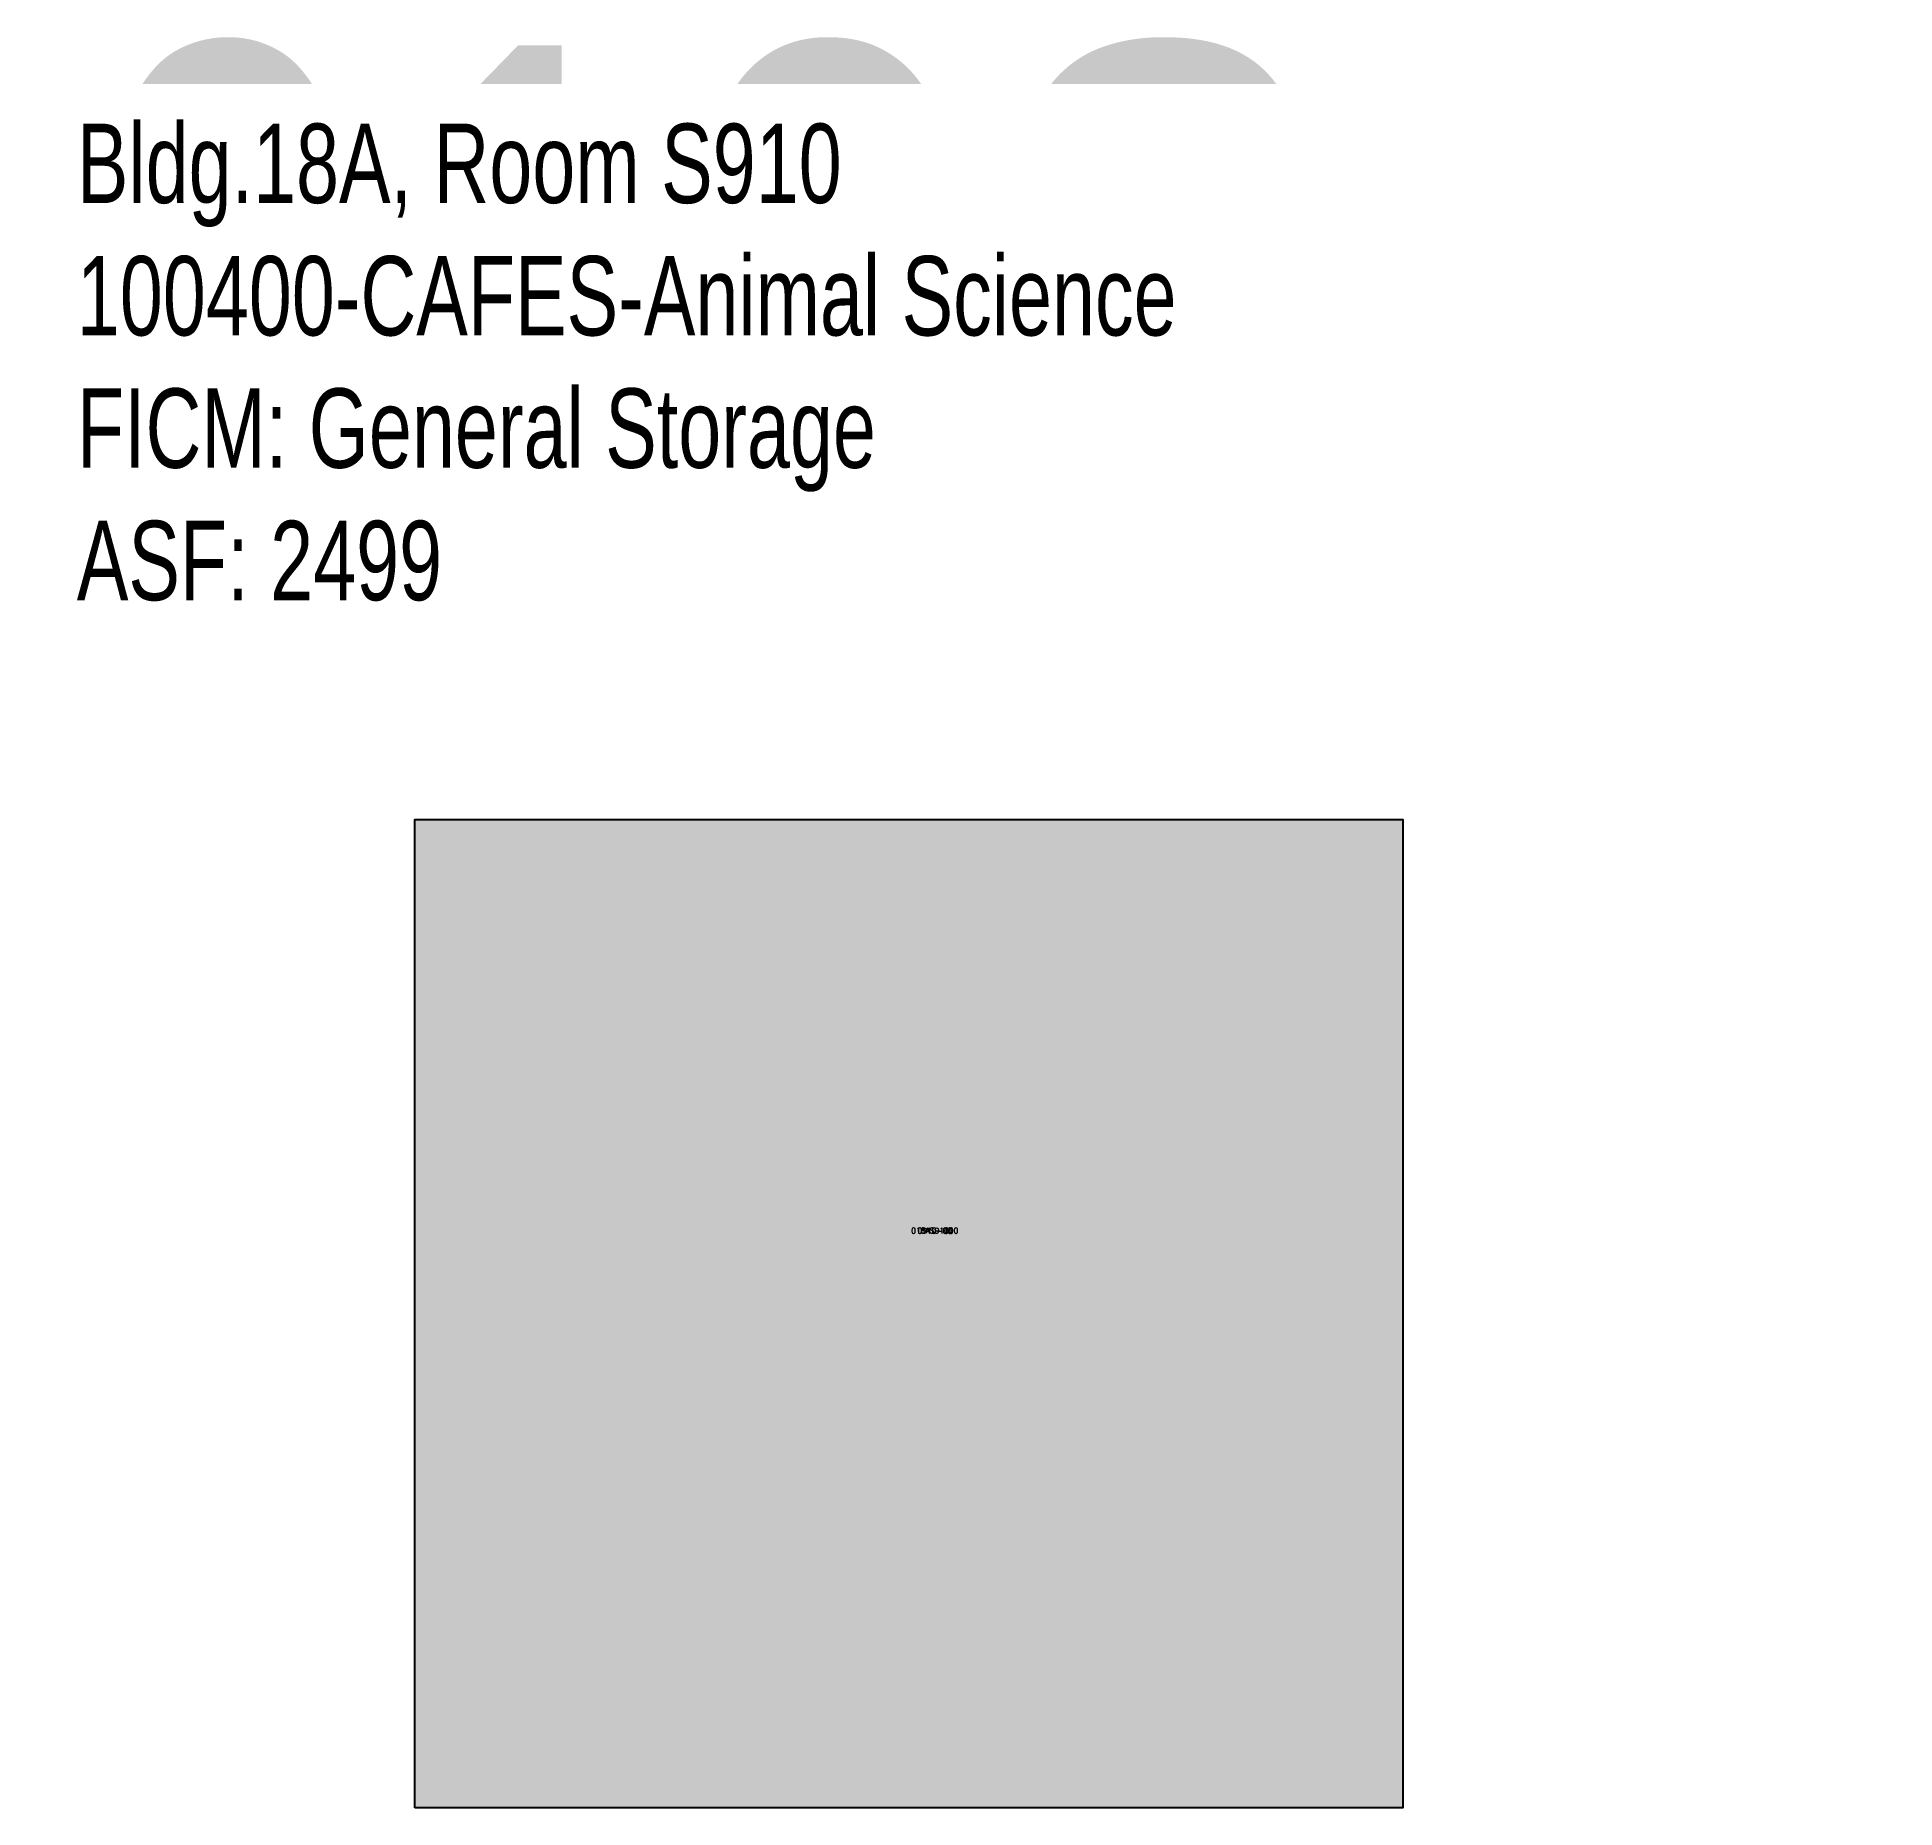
# Model space of a CAD drawing. Header units: inches. Extents: x -19.1 to 74.9, y 0 to 89.6.
import ezdxf
from ezdxf.enums import TextEntityAlignment as Align

# ---------------------------------------------------------------- set-up
doc = ezdxf.new("R2010")
doc.units = ezdxf.units.IN
doc.header["$MEASUREMENT"] = 0
for name, color, linetype in [('A-IDEN-RNUM', 7, 'Continuous'), ('A-IDEN-SNUM', 4, 'Continuous'), ('A-IDEN-VNUM', 4, 'Continuous'), ('A-WALL', 5, 'Continuous'), ('AREA-TEXT', 3, 'Continuous'), ('Rooms-Category-Color', 7, 'Continuous'), ('Rooms-College-Color', 7, 'Continuous'), ('Rooms-Department-Color', 7, 'Continuous'), ('Rooms-Division-Color', 7, 'Continuous'), ('Rooms-Information', 7, 'Continuous')]:
    doc.layers.add(name, color=color, linetype=linetype)
doc.styles.add('AREA', font='arial.ttf', dxfattribs={"width": 0.75, "height": 60})
doc.styles.add('ID', font='ARIALN.TTF', dxfattribs={"width": 0.85, "height": 0.25})
doc.styles.add('ROOMSNUMBER', font='TXT.SHX', dxfattribs={"height": 1})

msp = doc.modelspace()

# ---------------------------------------------------------------- hatches: boundary and pattern name
at = {"layer": 'Rooms-Category-Color', "true_color": 0xe3c5e1}
msp.add_hatch(color=254, dxfattribs=at).paths.add_polyline_path([(50, 50), (50, 0), (0, 0), (0, 50)])
at = {"layer": 'Rooms-College-Color', "true_color": 0xe3c5e1}
msp.add_hatch(color=254, dxfattribs=at).paths.add_polyline_path([(50, 50), (50, 0), (0, 0), (0, 50)])
at = {"layer": 'Rooms-Department-Color', "true_color": 0xe3c5e1}
msp.add_hatch(color=254, dxfattribs=at).paths.add_polyline_path([(50, 50), (50, 0), (0, 0), (0, 50)])
at = {"layer": 'Rooms-Division-Color', "true_color": 0xe3c5e1}
msp.add_hatch(color=254, dxfattribs=at).paths.add_polyline_path([(50, 50), (50, 0), (0, 0), (0, 50)])

# ---------------------------------------------------------------- linework, layer by layer
at = {"layer": 'A-WALL'}
msp.add_lwpolyline([(0, 0), (0, 50), (50, 50), (50, 0), (0, 0)], dxfattribs=at)

# ---------------------------------------------------------------- texts
at = {"layer": 'A-IDEN-RNUM', "style": 'ROOMSNUMBER'}
msp.add_text('0910-00', height=0.2813, dxfattribs=at).set_placement((26.319, 29.202), align=Align.MIDDLE)
at = {"layer": 'A-IDEN-SNUM', "style": 'ROOMSNUMBER'}
msp.add_text('018AS91000', height=0.2813, dxfattribs=at).set_placement((26.319, 29.202), align=Align.MIDDLE)
at = {"layer": 'A-IDEN-VNUM', "style": 'ID', "width": 0.85}
msp.add_text('018S', height=28.125, dxfattribs=at).set_placement((14.877, 75.113), align=Align.MIDDLE)
at = {"layer": 'AREA-TEXT', "style": 'AREA', "width": 0.75}
msp.add_text('17 SF', height=14.0625, dxfattribs=at).set_placement((26.191, 15.691), align=Align.MIDDLE_CENTER)

# ---------------------------------------------------------------- next in the draw order: texts
at = {"layer": 'Rooms-Information', "insert": (-17.101, 61.041), "char_height": 4.01786, "width": 90, "attachment_point": 7, "style": 'ID', "bg_fill": 3, "box_fill_scale": 1.5, "bg_fill_color": 256, "bg_fill_true_color": 13158600, "bg_fill_transparency": 0}
msp.add_mtext('Bldg.18A, Room S910^M^J100400-CAFES-Animal Science^M^JFICM: General Storage^M^JASF: 2499', dxfattribs=at)

doc.saveas('drawing.dxf')
